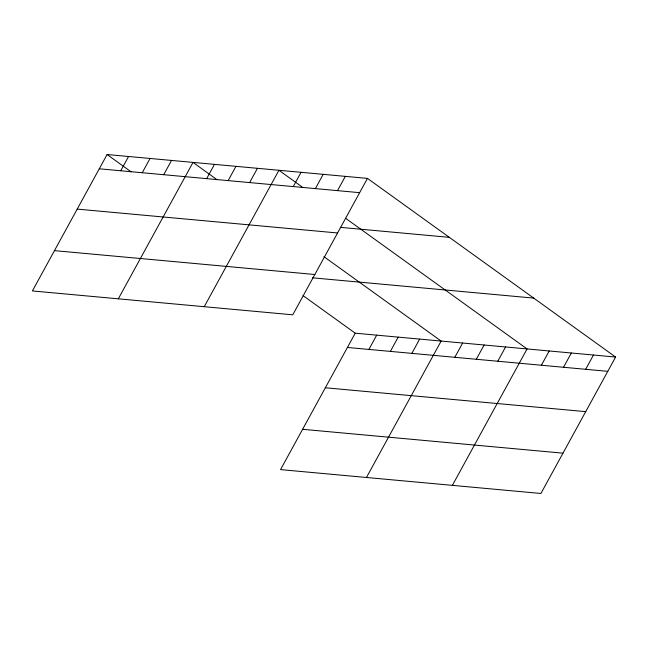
<?xml version="1.0" encoding="UTF-8"?>
<svg xmlns="http://www.w3.org/2000/svg" width="648" height="648" viewBox="0 0 648 648"><rect width="100%" height="100%" fill="white"/><g stroke="black" fill="none" stroke-linecap="round" stroke-linejoin="round"><path stroke-width="0.97" d="M367.457 178.394L107.09 154.524L32.4 290.944L292.766 314.815L367.457 178.394L615.6 357.056L540.91 493.476L280.544 469.606L355.234 333.185L615.6 357.056M120.755 170.764L128.571 156.492M142.236 172.733L150.053 158.46M163.717 174.701L171.534 160.429M118.325 298.825L193.015 162.397L217.096 179.739M206.68 178.646L214.488 164.365M228.153 180.614L235.969 166.334M249.634 182.582L257.45 168.31M204.242 306.698L278.932 170.278L303.013 187.612M293.252 186.575L301.061 172.303M315.382 188.609L323.198 174.336M337.511 190.633L345.327 176.361M368.898 349.426L376.715 335.154M390.38 351.402L398.196 337.122M411.861 353.371L419.677 339.09M366.46 477.487L441.15 341.059L323.911 256.649M454.823 357.307L462.632 343.035M476.296 359.276L484.113 345.003M497.777 361.244L505.594 346.972M452.385 485.36L527.075 348.94L345.562 218.255M541.388 365.245L549.204 350.965M563.525 367.27L571.342 352.998M585.654 369.303L593.471 355.023M99.274 168.796L359.64 192.667M340.313 227.351L449.348 237.346M77.209 209.101L337.576 232.972M54.473 250.638L314.839 274.509M312.401 277.806L533.709 298.096M347.417 347.458L607.784 371.328M325.353 387.771L585.719 411.642M302.608 429.3L562.982 453.171M107.09 154.524L131.171 171.866M303.053 295.61L355.234 333.185"/></g></svg>
